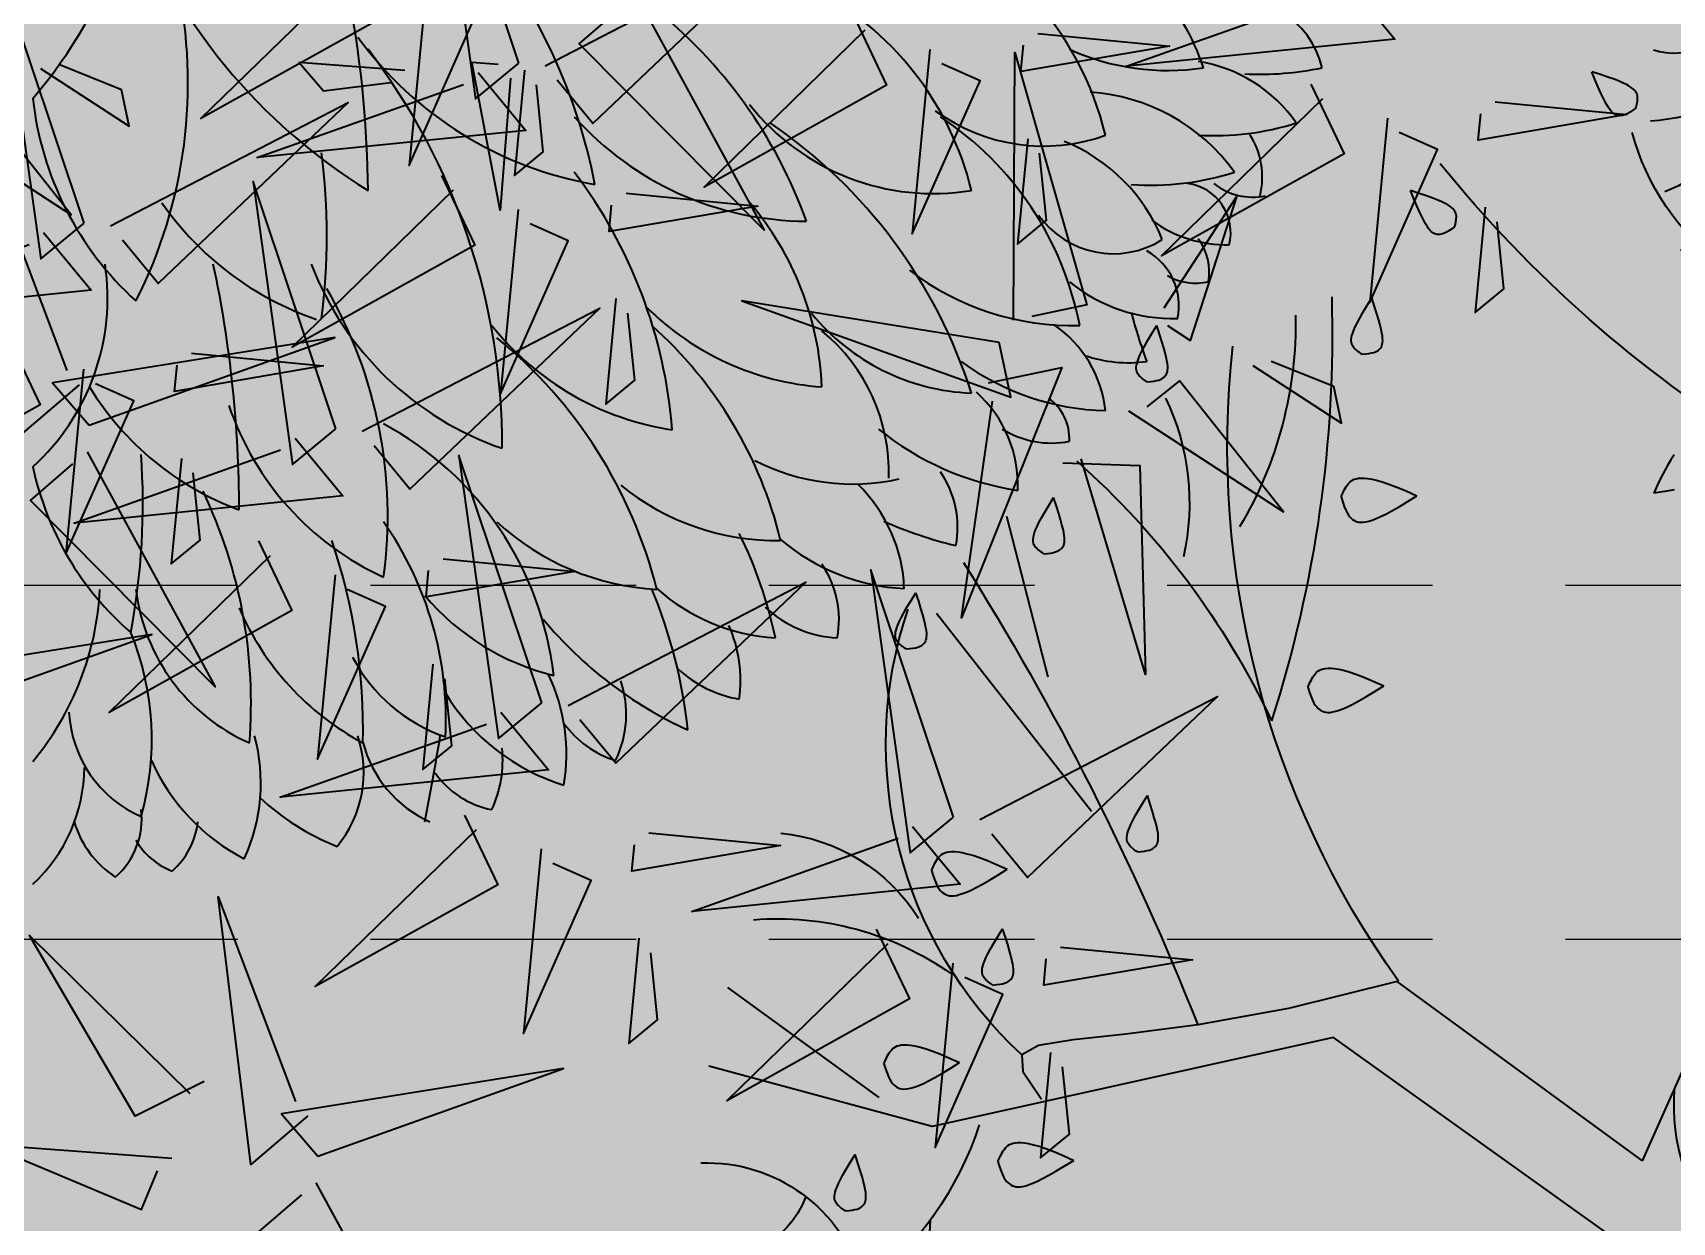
# Model space of a CAD drawing. Header units: millimetres. Extents: x 0 to 59560, y 0 to 21447.
# Drawn here: x 11248.4 to 11711.5, y 9940.6 to 10276.7 of the extents above; entities that cross this region are included whole.
import ezdxf

# ---------------------------------------------------------------- set-up
doc = ezdxf.new("R2010")
doc.units = ezdxf.units.MM
doc.header["$LTSCALE"] = 150
doc.linetypes.add('DASHED', pattern=[0.75, 0.5, -0.25])
doc.layers.add('ad-Elevation 10', color=8, linetype='Continuous')
doc.layers.add('ad-Landscape', color=7, linetype='Continuous', lineweight=35, true_color=0x007f00)
doc.layers.add('ad-Landscape 2', color=7, linetype='Continuous', lineweight=35, true_color=0x264c00)

# ---------------------------------------------------------------- blocks, each defined once
blk = doc.blocks.new('$ZCDB_AUDIT_GENERATED_1E96FD')
at = {"layer": 'ad-Landscape'}
for points in [[(557.22, -714.1), (703.79, -661.73), (535.39, -688.71), (557.22, -714.1)], [(715.73, -974.56), (605.47, -966.29), (697.58, -1004.88), (707.25, -981.85)]]:
    blk.add_lwpolyline(points, dxfattribs=at)
at = {"layer": 'ad-Landscape 2'}
for points in [[(922.89, -320.7), (873.52, -173.09), (897.05, -342.01), (922.89, -320.7)], [(822.21, -251.3), (842.04, -292.9), (733.08, -353.77), (829.32, -259.92)], [(938.61, -322.22), (1080.52, -248.67), (967.05, -356.72), (945.72, -330.85)], [(663.49, -416.15), (614.12, -268.54), (637.65, -437.46), (663.49, -416.15)], [(867.88, -271.59), (857.36, -381.66), (897.82, -290.36), (874.99, -280.21)], [(1417.35, -271.74), (1445.8, -306.23), (1285.56, -322.46), (1408.74, -278.84)], [(992.9, -279.87), (1069.33, -420.25), (959, -309.01), (984.43, -287.16)], [(1122.57, -292.21), (1142.4, -333.8), (1033.44, -394.67), (1129.68, -300.83)], [(1232.63, -302.86), (1311.24, -310.47), (1222.51, -325.69), (1224.02, -309.96)], [(1168.23, -312.5), (1157.72, -422.57), (1198.18, -331.27), (1175.35, -321.12)], [(637.38, -323.84), (690.31, -358.34), (685.72, -336.49), (648.31, -321.54)], [(854.81, -324.96), (791.8, -320.23), (806.35, -337.17), (846.33, -332.24)], [(917.82, -329.68), (911.81, -408.44), (894.79, -320.04), (910.54, -321.22)], [(1218.23, -474.08), (1218.89, -314.25), (1261.98, -464.88), (1229.17, -471.78)], [(898.55, -326.28), (926.99, -360.78), (766.76, -377.01), (889.94, -333.38)], [(926.26, -324.85), (920.25, -387.75), (937.48, -373.55), (933.37, -333.48)], [(563.11, -350.86), (655.75, -411.23), (593.63, -333.04), (574.05, -348.56)], [(1395.62, -333.12), (1415.45, -374.71), (1306.49, -435.58), (1402.73, -341.74)], [(679.21, -417.68), (821.12, -344.12), (707.65, -452.17), (686.32, -426.3)], [(1505.68, -343.77), (1584.3, -351.38), (1495.57, -366.59), (1497.07, -350.87)], [(1441.29, -353.41), (1430.77, -463.48), (1471.23, -372.17), (1448.4, -362.03)], [(1226.62, -365.76), (1220.61, -428.66), (1237.83, -414.46), (1233.73, -374.38)], [(660.37, -512.62), (626.46, -541.76), (606.96, -381.89), (653.09, -504.16)], [(813.67, -538.88), (764.3, -391.27), (787.83, -560.18), (813.67, -538.88)], [(876.82, -387.66), (896.65, -429.25), (787.69, -490.12), (883.93, -396.28)], [(986.88, -398.31), (1065.49, -405.92), (976.77, -421.14), (978.27, -405.41)], [(1308.03, -466.61), (1351.23, -400.49), (1323.56, -486.16), (1310.33, -477.53)], [(922.49, -407.95), (911.97, -518.02), (952.43, -426.72), (929.6, -416.57)], [(1499.67, -406.67), (1493.66, -469.57), (1510.89, -455.36), (1506.78, -415.29)], [(639.15, -421.73), (667.59, -456.23), (507.36, -472.46), (630.54, -428.83)], [(829.39, -540.4), (971.3, -466.85), (857.83, -574.89), (836.5, -549.02)], [(980.87, -461.21), (974.86, -524.11), (992.09, -509.91), (987.98, -469.83)], [(1209.59, -487.31), (1055.92, -462.58), (1216.48, -520.08), (1209.59, -487.31)], [(617.42, -483.11), (637.25, -524.7), (528.29, -585.57), (624.53, -491.73)], [(666.44, -536.84), (813.01, -484.47), (644.61, -511.44), (666.44, -536.84)], [(727.48, -493.76), (806.09, -501.37), (717.36, -516.59), (718.87, -500.86)], [(1360.97, -501.1), (1413.9, -535.6), (1409.31, -513.75), (1371.9, -498.81)], [(663.09, -503.4), (652.57, -613.47), (693.03, -522.17), (670.2, -512.02)], [(1203.25, -511.45), (1247, -502.25), (1187.06, -651.74), (1205.55, -522.38)], [(1286.7, -528.13), (1379.34, -588.5), (1317.22, -510.3), (1297.64, -525.83)], [(789.33, -544.46), (817.77, -578.95), (657.54, -595.18), (780.72, -551.56)], [(665.24, -552.59), (741.67, -692.97), (631.33, -581.73), (656.76, -559.87)], [(721.47, -556.66), (715.46, -619.56), (732.69, -605.36), (728.58, -565.28)], [(936.54, -702.51), (887.17, -554.9), (910.7, -723.81), (936.54, -702.51)], [(1247.55, -559.17), (1293.59, -560.9), (1296.98, -685.66), (1258.48, -556.87)], [(767.6, -605.83), (787.43, -647.43), (678.47, -708.3), (774.71, -614.46)], [(813.27, -626.12), (802.75, -736.2), (843.21, -644.89), (820.38, -634.75)], [(877.66, -616.48), (956.27, -624.09), (867.54, -639.31), (869.05, -623.59)], [(1182.29, -770.68), (1132.92, -623.08), (1156.45, -791.99), (1182.29, -770.68)], [(952.26, -704.03), (1094.17, -630.48), (980.7, -738.52), (959.37, -712.65)], [(871.65, -679.38), (865.64, -742.28), (882.87, -728.08), (878.76, -688.01)], [(1198.01, -772.21), (1339.92, -698.66), (1226.45, -806.7), (1205.12, -780.83)], [(912.21, -708.09), (940.65, -742.58), (780.41, -758.81), (903.59, -715.19)], [(890.47, -769.46), (910.3, -811.06), (801.34, -871.93), (897.58, -778.09)], [(1000.53, -780.11), (1079.15, -787.72), (990.42, -802.94), (991.92, -787.22)], [(1157.95, -776.26), (1186.39, -810.76), (1026.16, -826.99), (1149.34, -783.37)], [(936.14, -789.75), (925.62, -899.82), (966.08, -808.52), (943.25, -798.38)], [(796.89, -948.97), (762.99, -978.11), (743.49, -818.24), (789.62, -940.5)], [(735.08, -928.49), (693.9, -949.17), (630.82, -841.47), (726.61, -935.78)], [(1136.22, -837.64), (1156.05, -879.24), (1047.09, -940.11), (1143.33, -846.26)], [(994.52, -843.01), (988.51, -905.91), (1005.74, -891.71), (1001.63, -851.64)], [(1246.28, -848.29), (1324.9, -855.9), (1236.17, -871.12), (1237.67, -855.39)], [(1181.89, -857.93), (1171.37, -968), (1211.83, -876.7), (1189, -866.55)], [(1240.27, -911.19), (1234.26, -974.09), (1251.49, -959.89), (1247.38, -919.82)], [(802.97, -973.19), (949.54, -920.81), (781.14, -947.79), (802.97, -973.19)], [(801.77, -988.94), (878.2, -1129.31), (767.86, -1018.07), (793.29, -996.22)]]:
    blk.add_lwpolyline(points, dxfattribs=at)
blk = doc.blocks.new('$ZCDB_AUDIT_GENERATED_1E8F09')
at = {"layer": 'ad-Landscape'}
for centre, radius, start, end in [((-2.2619, -2.2221), 3.2578, 0.4864, 20.1425), ((1.8918, -0.7397), 1.7085, 200.4746, 238.3718), ((2.2585, -2.2572), 0.9551, 13.7428, 70.7401), ((2.7888, -2.0624), 0.7268, 18.6708, 63.797), ((0.0127, -2.4992), 1.6882, 11.0285, 38.5633), ((1.8936, -2.412), 0.9205, 13.6684, 62.8823), ((0.9565, -2.7668), 1.425, 19.7331, 51.7721), ((3.5663, -1.8937), 0.2709, 13.6546, 102.449), ((1.856, -1.0904), 1.1017, 216.0391, 260.2682), ((-0.5421, -2.9513), 1.9362, 359.7315, 37.4115), ((3.3701, -1.1333), 0.7046, 245.6035, 278.753), ((3.3942, -2.2431), 0.4369, 34.7848, 81.073), ((3.6458, -0.9704), 0.8788, 267.0026, 282.0734), ((2.6751, -1.5084), 0.6953, 218.2825, 279.3433), ((3.104, -2.4748), 0.5733, 35.7635, 86.3734), ((2.3006, -1.3581), 0.9275, 221.7393, 269.8284), ((1.3292, -3.2587), 1.5303, 17.5905, 55.7456), ((3.0021, -1.5187), 0.5438, 233.779, 289.798), ((2.167, -2.7765), 0.9598, 10.8581, 56.5506), ((3.5079, -1.2176), 0.814, 266.7638, 287.5222), ((3.4132, -2.1554), 0.2388, 346.7548, 32.3176), ((-1.1102, -2.3286), 1.9834, 352.8697, 7.1303), ((2.8672, -2.5356), 0.5252, 21.8257, 68.0281), ((0.4415, -3.0214), 1.4626, 4.5397, 37.072), ((3.3241, -1.386), 0.7926, 265.5663, 288.0123), ((3.4098, -2.3203), 0.1483, 346.0967, 81.703), ((3.6227, -2.031), 0.1831, 231.1425, 282.0713), ((1.1439, -1.6998), 0.9279, 214.9166, 251.0505), ((1.4468, -2.8141), 0.8978, 2.3009, 40.5076), ((3.2095, -2.1093), 0.2729, 215.3989, 302.1552), ((3.5474, -1.9775), 0.3785, 233.8191, 270.9542), ((3.2185, -2.5369), 0.186, 348.2362, 60.9945), ((3.3252, -2.438), 0.1695, 350.7137, 36.2765), ((1.6974, -2.079), 0.9321, 201.0147, 251.0085), ((3.0882, -1.8014), 0.7945, 232.4719, 271.5519), ((3.387, -2.0873), 0.4877, 230.8294, 271.5989), ((3.4542, -2.3019), 0.1679, 239.8902, 283.1809), ((-0.2948, -3.161), 1.349, 352.2305, 30.013), ((2.4021, -1.9593), 0.8207, 225.1229, 265.9267), ((2.8129, -2.1522), 0.6446, 219.1564, 267.7817), ((4.7109, -2.1806), 1.4962, 194.5537, 200.4136), ((2.0257, -2.069), 0.8461, 218.4928, 261.4291), ((1.0136, -3.5245), 1.2421, 13.527, 48.3981), ((1.9988, -3.0323), 0.5442, 358.2486, 50.6804), ((2.8327, -2.8868), 0.3555, 6.207, 55.7181), ((0.4879, -3.7225), 1.408, 14.0868, 50.7518), ((3.2048, -2.0899), 0.7587, 233.8433, 268.585), ((3.255, -2.3074), 0.3987, 250.941, 277.7273), ((2.5541, -3.0699), 0.3719, 357.6019, 47.961), ((2.9291, -2.9329), 0.15, 357.4703, 53.8096), ((1.4049, -2.5545), 0.8684, 198.6878, 245.2839), ((0.5792, -3.7449), 0.9742, 6.4669, 61.6556), ((3.0549, -2.2322), 0.863, 231.0238, 261.3872), ((3.0253, -2.6704), 0.2744, 237.9754, 281.2662), ((2.4357, -2.4238), 0.6427, 243.0761, 282.3855), ((2.1285, -3.3962), 0.4606, 2.3648, 45.5832), ((2.4584, -3.1948), 0.2887, 349.0778, 34.6406), ((2.2078, -2.5037), 0.7304, 230.8151, 271.0506), ((0.2113, -3.764), 1.0157, 356.9811, 35.1502), ((1.8961, -2.6169), 0.7641, 227.3855, 266.8116), ((0.9147, -3.7961), 1.3196, 11.9389, 26.2186), ((3.0457, -2.0047), 1.2814, 246.1435, 256.2848), ((-0.7845, -3.7974), 1.7654, 358.7548, 18.6115), ((2.6219, -2.7574), 0.6207, 229.7759, 266.9333), ((2.1061, -3.4684), 0.2887, 349.0778, 34.6406), ((1.7238, -2.9221), 0.7346, 220.3866, 256.092), ((0.4659, -3.9514), 1.4875, 5.9725, 22.7074), ((2.2394, -2.9434), 0.5806, 228.3364, 266.6749), ((1.3701, -3.1096), 0.824, 203.2196, 241.7797), ((2.4029, -3.194), 0.3293, 226.2451, 267.6854), ((2.4444, -2.7002), 1.2047, 219.6176, 245.5256), ((1.6924, -3.6508), 0.4098, 352.3277, 23.6108), ((1.383, -3.3555), 0.488, 207.4375, 251.1826), ((1.0337, -3.8696), 0.5516, 350.4856, 25.4529), ((1.4522, -3.7508), 0.3106, 333.8191, 18.7871), ((2.1581, -3.3546), 0.3559, 226.8629, 260.3692), ((1.7595, -3.3631), 0.6247, 211.2577, 253.0883), ((1.8213, -3.5993), 0.3023, 216.3212, 252.6008), ((0.6413, -3.9243), 0.3417, 320.1793, 18.6746), ((1.3268, -3.7443), 0.3576, 194.3796, 245.6782), ((-5.8663, -2.673), 7.168, 348.75967, 350.83335), ((1.0529, -3.8878), 0.3429, 334.8223, 6.1053), ((1.4147, -3.7701), 0.2686, 215.0422, 258.9599), ((1.1804, -3.4536), 0.743, 227.0323, 248.1406)]:
    blk.add_arc(centre, radius, start, end, dxfattribs=at)
at = {"layer": 'ad-Landscape 2'}
for centre, radius, start, end in [((-1.1235, -0.9635), 1.4762, 319.5678, 40.4322), ((-0.9729, -1.8753), 1.4339, 333.1598, 12.1138), ((0.9472, -1.8177), 0.9527, 186.2214, 227.7369), ((-0.4533, -2.5144), 0.6755, 312.165, 8.6083), ((-2.889, -3.1417), 3.5018, 359.9824, 12.0052), ((0.9142, -2.3228), 0.8735, 211.4049, 249.8192), ((0.8762, -2.8295), 0.8955, 191.9619, 229.2113), ((-1.7398, -3.1245), 2.0667, 349.3214, 4.0479), ((-0.8101, -3.7172), 1.4584, 355.3381, 25.5558), ((-0.6722, -3.3341), 0.8727, 320.3941, 356.9962), ((0.8731, -3.3135), 0.5704, 186.6723, 246.2687), ((-0.4847, -3.8253), 0.8385, 344.1327, 22.2774), ((0.4664, -3.7254), 0.3595, 183.0513, 246.2944), ((0.1425, -3.9552), 0.5349, 335.1905, 15.2068), ((0.9056, -3.6412), 0.6057, 204.0272, 242.7305), ((-0.3234, -3.905), 0.4767, 312.7387, 359.5624), ((0.0961, -4.0625), 0.2274, 310.9335, 7.2728), ((0.4137, -3.9807), 0.3046, 197.0973, 236.395), ((0.2663, -4.0457), 0.2252, 310.8443, 353.759), ((0.4908, -4.0166), 0.2139, 210.4156, 248.83)]:
    blk.add_arc(centre, radius, start, end, dxfattribs=at)
blk = doc.blocks.new('$ZCDB_AUDIT_GENERATED_1E9983')
at = {"layer": 'ad-Landscape', "linetype": 'Continuous'}
for p, q in [((352.62, 400.13), (423.66, 240.51)), ((72.23, 376.89), (16.73, 336.36)), ((150.22, 271.73), (93.3, 199.01)), ((134.41, 222.4), (119.11, 163.38))]:
    blk.add_line(p, q, dxfattribs=at)
for points in [[(344.62, 430.21), (239.13, 354.81)], [(59.76, 418.5), (59.3, 418.18), (58.87, 417.87), (58.44, 417.55), (58.04, 417.23), (57.66, 416.9), (57.3, 416.56), (56.97, 416.21), (56.68, 415.86), (56.42, 415.49), (56.2, 415.09), (56.04, 414.66), (55.92, 414.18), (55.87, 413.65), (55.89, 413.05), (55.98, 412.37), (56.15, 411.59), (56.41, 410.71), (56.79, 409.69), (57.32, 408.46), (58.04, 407), (58.98, 405.25), (60.17, 403.16), (61.65, 400.7), (63.44, 397.81)], [(59.76, 418.5), (61.19, 418.36), (62.37, 418.2), (63.35, 418.02), (64.14, 417.81), (64.78, 417.58), (65.3, 417.32), (65.72, 417.05), (66.08, 416.75), (66.41, 416.44), (66.7, 416.09), (66.94, 415.7), (67.14, 415.25), (67.29, 414.74), (67.39, 414.14), (67.43, 413.46), (67.41, 412.67), (67.32, 411.75), (67.15, 410.67), (66.88, 409.37), (66.49, 407.8), (65.97, 405.91), (65.3, 403.65), (64.46, 400.97), (63.44, 397.81)], [(115.9, 400.36), (116.49, 402.29), (117.05, 403.88), (117.59, 405.17), (118.1, 406.2), (118.6, 407.01), (119.1, 407.65), (119.6, 408.16), (120.11, 408.58), (120.64, 408.93), (121.2, 409.23), (121.8, 409.45), (122.48, 409.6), (123.23, 409.66), (124.07, 409.63), (125.03, 409.49), (126.11, 409.23), (127.34, 408.85), (128.76, 408.31), (130.4, 407.58), (132.33, 406.63), (134.58, 405.42), (137.2, 403.92), (140.23, 402.1), (143.72, 399.92)], [(115.9, 400.36), (116.2, 399.65), (116.51, 398.96), (116.83, 398.28), (117.16, 397.63), (117.5, 397.01), (117.86, 396.43), (118.25, 395.88), (118.65, 395.37), (119.09, 394.91), (119.57, 394.5), (120.12, 394.14), (120.74, 393.85), (121.46, 393.63), (122.29, 393.48), (123.26, 393.41), (124.37, 393.42), (125.65, 393.53), (127.15, 393.77), (128.93, 394.17), (131.02, 394.77), (133.5, 395.61), (136.41, 396.72), (139.8, 398.14), (143.72, 399.92)], [(352.62, 400.13), (262.56, 334.25)], [(239.13, 354.81), (91.68, 387.47), (9.73, 365.32)], [(74, 364.42), (74.59, 366.35), (75.15, 367.94), (75.69, 369.23), (76.2, 370.26), (76.7, 371.07), (77.2, 371.71), (77.7, 372.22), (78.21, 372.63), (78.73, 372.99), (79.29, 373.29), (79.9, 373.51), (80.57, 373.66), (81.32, 373.72), (82.17, 373.69), (83.13, 373.55), (84.21, 373.29), (85.44, 372.91), (86.85, 372.37), (88.5, 371.64), (90.43, 370.68), (92.68, 369.48), (95.3, 367.98), (98.33, 366.15), (101.82, 363.98)], [(263.02, 334.14), (222.6, 344.15), (189.28, 350.19), (162.94, 353.59), (143.48, 355.67), (130.75, 357.77), (124.66, 361.2), (125.08, 367.3), (131.89, 377.39)], [(74, 364.42), (74.3, 363.71), (74.61, 363.01), (74.93, 362.34), (75.26, 361.69), (75.6, 361.07), (75.96, 360.48), (76.34, 359.94), (76.75, 359.43), (77.19, 358.97), (77.67, 358.56), (78.22, 358.2), (78.84, 357.91), (79.56, 357.69), (80.39, 357.54), (81.36, 357.47), (82.47, 357.48), (83.75, 357.59), (85.25, 357.82), (87.02, 358.22), (89.12, 358.83), (91.6, 359.66), (94.5, 360.78), (97.89, 362.2), (101.82, 363.98)], [(113.94, 335.5), (113.49, 335.19), (113.05, 334.87), (112.62, 334.56), (112.22, 334.23), (111.84, 333.9), (111.48, 333.57), (111.15, 333.22), (110.86, 332.86), (110.6, 332.49), (110.38, 332.1), (110.22, 331.67), (110.1, 331.19), (110.05, 330.66), (110.07, 330.06), (110.16, 329.37), (110.33, 328.6), (110.59, 327.72), (110.97, 326.69), (111.5, 325.47), (112.22, 324.01), (113.16, 322.26), (114.35, 320.17), (115.83, 317.71), (117.62, 314.81)], [(113.94, 335.5), (115.37, 335.37), (116.55, 335.21), (117.53, 335.02), (118.32, 334.81), (118.96, 334.58), (119.48, 334.33), (119.9, 334.06), (120.27, 333.76), (120.59, 333.44), (120.88, 333.1), (121.12, 332.71), (121.32, 332.26), (121.47, 331.75), (121.57, 331.15), (121.61, 330.47), (121.59, 329.68), (121.5, 328.76), (121.33, 327.68), (121.06, 326.38), (120.67, 324.81), (120.15, 322.92), (119.48, 320.66), (118.64, 317.97), (117.62, 314.81)], [(91.5, 293.44), (92.09, 295.37), (92.66, 296.96), (93.19, 298.25), (93.7, 299.28), (94.2, 300.09), (94.7, 300.73), (95.2, 301.24), (95.71, 301.66), (96.24, 302.01), (96.8, 302.31), (97.4, 302.53), (98.08, 302.68), (98.83, 302.74), (99.67, 302.71), (100.63, 302.57), (101.71, 302.31), (102.94, 301.93), (104.36, 301.39), (106.01, 300.66), (107.93, 299.71), (110.18, 298.5), (112.8, 297), (115.83, 295.18), (119.32, 293)], [(91.5, 293.44), (91.8, 292.73), (92.11, 292.04), (92.43, 291.36), (92.76, 290.71), (93.1, 290.09), (93.46, 289.51), (93.85, 288.96), (94.25, 288.45), (94.69, 287.99), (95.17, 287.58), (95.72, 287.22), (96.34, 286.93), (97.06, 286.71), (97.89, 286.56), (98.86, 286.49), (99.97, 286.5), (101.25, 286.61), (102.76, 286.85), (104.53, 287.25), (106.63, 287.85), (109.1, 288.69), (112.01, 289.8), (115.4, 291.22), (119.32, 293)], [(167.13, 286.62), (166.68, 286.3), (166.24, 285.99), (165.82, 285.67), (165.41, 285.35), (165.03, 285.02), (164.68, 284.68), (164.35, 284.34), (164.05, 283.98), (163.8, 283.61), (163.58, 283.21), (163.41, 282.78), (163.3, 282.31), (163.25, 281.77), (163.26, 281.17), (163.35, 280.49), (163.52, 279.72), (163.79, 278.84), (164.17, 277.81), (164.7, 276.58), (165.42, 275.12), (166.36, 273.37), (167.55, 271.28), (169.03, 268.82), (170.82, 265.93)], [(167.13, 286.62), (168.56, 286.48), (169.75, 286.32), (170.72, 286.14), (171.52, 285.93), (172.16, 285.7), (172.67, 285.44), (173.1, 285.17), (173.46, 284.87), (173.78, 284.56), (174.07, 284.21), (174.32, 283.82), (174.52, 283.37), (174.67, 282.86), (174.77, 282.27), (174.81, 281.58), (174.79, 280.79), (174.7, 279.88), (174.53, 278.79), (174.25, 277.5), (173.87, 275.93), (173.35, 274.04), (172.68, 271.77), (171.84, 269.09), (170.82, 265.93)], [(229.79, 226.07), (230.38, 228), (230.94, 229.58), (231.48, 230.87), (231.99, 231.9), (232.49, 232.72), (232.99, 233.36), (233.49, 233.87), (234, 234.28), (234.52, 234.64), (235.08, 234.93), (235.69, 235.16), (236.36, 235.31), (237.12, 235.37), (237.96, 235.33), (238.92, 235.19), (240, 234.94), (241.23, 234.56), (242.65, 234.01), (244.29, 233.28), (246.22, 232.33), (248.47, 231.12), (251.09, 229.62), (254.12, 227.8), (257.61, 225.62)], [(229.79, 226.07), (230.09, 225.35), (230.4, 224.66), (230.72, 223.99), (231.05, 223.34), (231.39, 222.72), (231.75, 222.13), (232.14, 221.58), (232.54, 221.07), (232.98, 220.61), (233.46, 220.2), (234.01, 219.85), (234.63, 219.56), (235.35, 219.33), (236.18, 219.18), (237.15, 219.11), (238.26, 219.13), (239.54, 219.23), (241.04, 219.47), (242.82, 219.87), (244.91, 220.47), (247.39, 221.31), (250.29, 222.42), (253.68, 223.85), (257.61, 225.62)], [(82.08, 212.05), (81.62, 211.74), (81.19, 211.42), (80.76, 211.1), (80.36, 210.78), (79.98, 210.45), (79.62, 210.12), (79.29, 209.77), (79, 209.41), (78.74, 209.04), (78.52, 208.65), (78.36, 208.22), (78.24, 207.74), (78.19, 207.21), (78.21, 206.61), (78.3, 205.92), (78.47, 205.15), (78.73, 204.27), (79.11, 203.24), (79.64, 202.02), (80.36, 200.56), (81.3, 198.81), (82.49, 196.72), (83.97, 194.26), (85.76, 191.36)], [(82.08, 212.05), (83.51, 211.92), (84.69, 211.76), (85.67, 211.57), (86.46, 211.36), (87.1, 211.13), (87.62, 210.88), (88.04, 210.6), (88.4, 210.31), (88.73, 209.99), (89.02, 209.65), (89.26, 209.26), (89.46, 208.81), (89.61, 208.3), (89.71, 207.7), (89.75, 207.02), (89.73, 206.22), (89.64, 205.31), (89.47, 204.23), (89.2, 202.93), (88.81, 201.36), (88.29, 199.47), (87.62, 197.21), (86.78, 194.52), (85.76, 191.36)], [(132.69, 177.1), (132.24, 176.78), (131.8, 176.47), (131.37, 176.15), (130.97, 175.82), (130.59, 175.5), (130.23, 175.16), (129.9, 174.81), (129.61, 174.46), (129.35, 174.08), (129.13, 173.69), (128.97, 173.26), (128.85, 172.78), (128.8, 172.25), (128.82, 171.65), (128.91, 170.97), (129.08, 170.19), (129.34, 169.31), (129.72, 168.29), (130.25, 167.06), (130.97, 165.6), (131.91, 163.85), (133.1, 161.76), (134.58, 159.3), (136.37, 156.41)], [(132.69, 177.1), (134.12, 176.96), (135.3, 176.8), (136.28, 176.61), (137.07, 176.41), (137.71, 176.17), (138.23, 175.92), (138.65, 175.65), (139.02, 175.35), (139.34, 175.04), (139.63, 174.69), (139.87, 174.3), (140.07, 173.85), (140.22, 173.34), (140.32, 172.74), (140.36, 172.06), (140.34, 171.27), (140.25, 170.35), (140.08, 169.27), (139.81, 167.97), (139.42, 166.4), (138.9, 164.51), (138.23, 162.25), (137.39, 159.57), (136.37, 156.41)], [(241.95, 156.21), (242.54, 158.14), (243.1, 159.73), (243.64, 161.02), (244.15, 162.05), (244.65, 162.86), (245.15, 163.5), (245.65, 164.01), (246.16, 164.42), (246.69, 164.78), (247.25, 165.08), (247.85, 165.3), (248.53, 165.45), (249.28, 165.51), (250.12, 165.48), (251.08, 165.34), (252.16, 165.08), (253.39, 164.7), (254.81, 164.16), (256.45, 163.43), (258.38, 162.47), (260.63, 161.26), (263.25, 159.77), (266.28, 157.94), (269.77, 155.77)], [(241.95, 156.21), (242.25, 155.5), (242.56, 154.8), (242.88, 154.13), (243.21, 153.48), (243.55, 152.86), (243.91, 152.27), (244.3, 151.72), (244.7, 151.22), (245.14, 150.76), (245.62, 150.34), (246.17, 149.99), (246.79, 149.7), (247.51, 149.48), (248.34, 149.33), (249.31, 149.26), (250.42, 149.27), (251.7, 149.38), (253.2, 149.61), (254.98, 150.01), (257.07, 150.61), (259.55, 151.45), (262.46, 152.57), (265.85, 153.99), (269.77, 155.77)], [(364.34, 153.55), (360.85, 154.14), (356.78, 154.76)], [(364.28, 140.77), (363.08, 142.59), (361.75, 144.83), (360.26, 147.57), (358.61, 150.86), (356.78, 154.76)], [(170.59, 113.93), (170.14, 113.62), (169.7, 113.3), (169.28, 112.98), (168.88, 112.66), (168.49, 112.33), (168.14, 112), (167.81, 111.65), (167.52, 111.29), (167.26, 110.92), (167.04, 110.53), (166.87, 110.1), (166.76, 109.62), (166.71, 109.09), (166.73, 108.49), (166.82, 107.8), (166.99, 107.03), (167.25, 106.15), (167.63, 105.12), (168.16, 103.9), (168.88, 102.44), (169.82, 100.68), (171.01, 98.6), (172.49, 96.13), (174.28, 93.24)], [(170.59, 113.93), (172.02, 113.8), (173.21, 113.64), (174.19, 113.45), (174.98, 113.24), (175.62, 113.01), (176.14, 112.76), (176.56, 112.48), (176.92, 112.19), (177.25, 111.87), (177.53, 111.53), (177.78, 111.14), (177.98, 110.69), (178.13, 110.18), (178.23, 109.58), (178.27, 108.9), (178.25, 108.1), (178.16, 107.19), (177.99, 106.11), (177.72, 104.81), (177.33, 103.24), (176.81, 101.35), (176.14, 99.09), (175.3, 96.4), (174.28, 93.24)], [(249.57, 103.78), (249.11, 103.47), (248.68, 103.15), (248.25, 102.83), (247.85, 102.51), (247.47, 102.18), (247.11, 101.85), (246.78, 101.5), (246.49, 101.14), (246.23, 100.77), (246.01, 100.38), (245.85, 99.95), (245.73, 99.47), (245.68, 98.94), (245.7, 98.33), (245.79, 97.65), (245.96, 96.88), (246.22, 96), (246.6, 94.97), (247.13, 93.75), (247.85, 92.29), (248.79, 90.53), (249.98, 88.45), (251.46, 85.98), (253.25, 83.09)], [(249.57, 103.78), (251, 103.65), (252.18, 103.49), (253.16, 103.3), (253.95, 103.09), (254.59, 102.86), (255.11, 102.61), (255.53, 102.33), (255.89, 102.04), (256.22, 101.72), (256.51, 101.38), (256.75, 100.99), (256.95, 100.54), (257.1, 100.03), (257.2, 99.43), (257.24, 98.74), (257.22, 97.95), (257.13, 97.04), (256.96, 95.96), (256.69, 94.66), (256.3, 93.09), (255.78, 91.2), (255.11, 88.94), (254.27, 86.25), (253.25, 83.09)], [(283.67, 56.96), (282.5, 57.79), (281.49, 58.43), (280.63, 58.93), (279.89, 59.28), (279.26, 59.52), (278.7, 59.67), (278.2, 59.74), (277.73, 59.75), (277.28, 59.72), (276.83, 59.64), (276.39, 59.51), (275.95, 59.3), (275.5, 59), (275.04, 58.62), (274.56, 58.12), (274.07, 57.51), (273.54, 56.76), (272.97, 55.82), (272.33, 54.66), (271.6, 53.21), (270.77, 51.44), (269.81, 49.29), (268.7, 46.7), (267.42, 43.64)], [(283.67, 56.96), (283.81, 56.43), (283.94, 55.9), (284.05, 55.38), (284.15, 54.88), (284.23, 54.38), (284.28, 53.89), (284.3, 53.41), (284.29, 52.95), (284.25, 52.5), (284.16, 52.06), (284, 51.63), (283.78, 51.19), (283.47, 50.75), (283.07, 50.3), (282.56, 49.84), (281.92, 49.37), (281.15, 48.87), (280.2, 48.34), (279, 47.75), (277.5, 47.11), (275.64, 46.39), (273.38, 45.58), (270.66, 44.67), (267.42, 43.64)], [(350.27, 13.32), (349.1, 14.15), (348.09, 14.8), (347.23, 15.29), (346.49, 15.65), (345.85, 15.89), (345.3, 16.03), (344.79, 16.1), (344.33, 16.11), (343.88, 16.08), (343.43, 16), (342.99, 15.87), (342.55, 15.66), (342.1, 15.37), (341.64, 14.98), (341.16, 14.48), (340.66, 13.87), (340.14, 13.12), (339.57, 12.18), (338.93, 11.02), (338.2, 9.58), (337.37, 7.8), (336.4, 5.65), (335.29, 3.06), (334.01, 0)], [(350.27, 13.32), (350.41, 12.79), (350.54, 12.26), (350.65, 11.75), (350.75, 11.24), (350.82, 10.74), (350.88, 10.25), (350.9, 9.78), (350.89, 9.31), (350.85, 8.86), (350.75, 8.42), (350.6, 7.99), (350.38, 7.55), (350.07, 7.11), (349.67, 6.67), (349.15, 6.21), (348.52, 5.73), (347.75, 5.23), (346.79, 4.7), (345.59, 4.12), (344.09, 3.47), (342.24, 2.75), (339.98, 1.94), (337.26, 1.03), (334.01, 0)]]:
    blk.add_lwpolyline(points, dxfattribs=at)
for centre, radius, start, end in [((-48.82, 417.59), 139.86, 1.69979, 62.36019), ((-8.71, 462.37), 50.42, 359.27125, 70.88821), ((-9.2, 348.28), 124.35, 18.06286, 85.75592), ((442.71, 379.18), 78.47, 99.97071, 183.81406), ((9.05, 460.07), 59.23, 267.78669, 344.39682), ((12.57, 400.98), 34.97, 20.50888, 108.24698), ((230.18, 247.07), 155.43, 132.75563, 198.63714), ((-760.64, 724.43), 1020.98, 327.78954, 338.49694), ((35.06, 421.54), 110.38, 265.32536, 305.15368), ((538.85, 137.6), 338.69, 144.52803, 186.24679), ((29.31, 347.21), 67.87, 275.76108, 327.6837), ((-51.03, 364.35), 295.58, 311.50082, 334.78858), ((-226.14, 96.21), 464.83, 358.33773, 17.81856), ((97.18, 158.36), 89.05, 334.39578, 12.83071), ((77.87, 92.12), 147.38, 358.93793, 30.62473), ((640.16, -258.11), 464.83, 121.6227, 141.10353), ((434.94, -0.66), 89.05, 126.61054, 165.04548)]:
    blk.add_arc(centre, radius, start, end, dxfattribs=at)
blk = doc.blocks.new('zw$CCAF')
at = {"transparency": 33554610}
h = blk.add_hatch(dxfattribs=at)
h.set_pattern_fill('DOTS', color=35, scale=20, angle=360)
h.set_pattern_definition([(360, (-799802.018, 271331.897), (15.875, 31.75), [0, -31.75])])
h.paths.add_polyline_path([(787.5, -2567.5), (3252.5, -2567.5), (3252.5, -462.5), (787.5, -462.5)])
at = {"layer": 'ad-Elevation 10', "linetype": 'DASHED'}
for points in [[(0, -1961.67), (4040, -1961.67)], [(0, -2061.67), (4040, -2061.67)]]:
    blk.add_lwpolyline(points, dxfattribs=at)
at = {"xscale": 95.10164028446887, "yscale": 95.10164028446887, "zscale": 95.10164028446887, "rotation": 359.9999999999996}
blk.add_blockref('$ZCDB_AUDIT_GENERATED_1E8F09', (1929.57, -1641.46), dxfattribs=at)
at = {"layer": 'ad-Landscape', "linetype": 'Continuous', "xscale": 0.473259546584505, "yscale": 0.473259546584505, "zscale": 0.473259546584505, "rotation": 359.9999999999996}
blk.add_blockref('$ZCDB_AUDIT_GENERATED_1E96FD', (1630.1, -1662.44), dxfattribs=at)
at = {"layer": 'ad-Landscape', "rotation": 179.9999999999999}
for p, xscale, yscale, zscale in [((2386.5, -1581.58), -0.5272785422807036, 0.5272785422807036, 0.5272785422807036), ((2113.08, -1816.63), -0.7689692653037794, 0.7689692653037794, 0.7689692653037794)]:
    blk.add_blockref('$ZCDB_AUDIT_GENERATED_1E9983', p, dxfattribs=dict(at, xscale=xscale, yscale=yscale, zscale=zscale))
blk = doc.blocks.new('zw$4CF3')
at = {"rotation": 360}
blk.add_blockref('zw$CCAF', (-13280, 8360), dxfattribs=at)

msp = doc.modelspace()

# ---------------------------------------------------------------- block references
msp.add_blockref('zw$4CF3', (22598.8, 3722.27))

doc.saveas('drawing.dxf')
